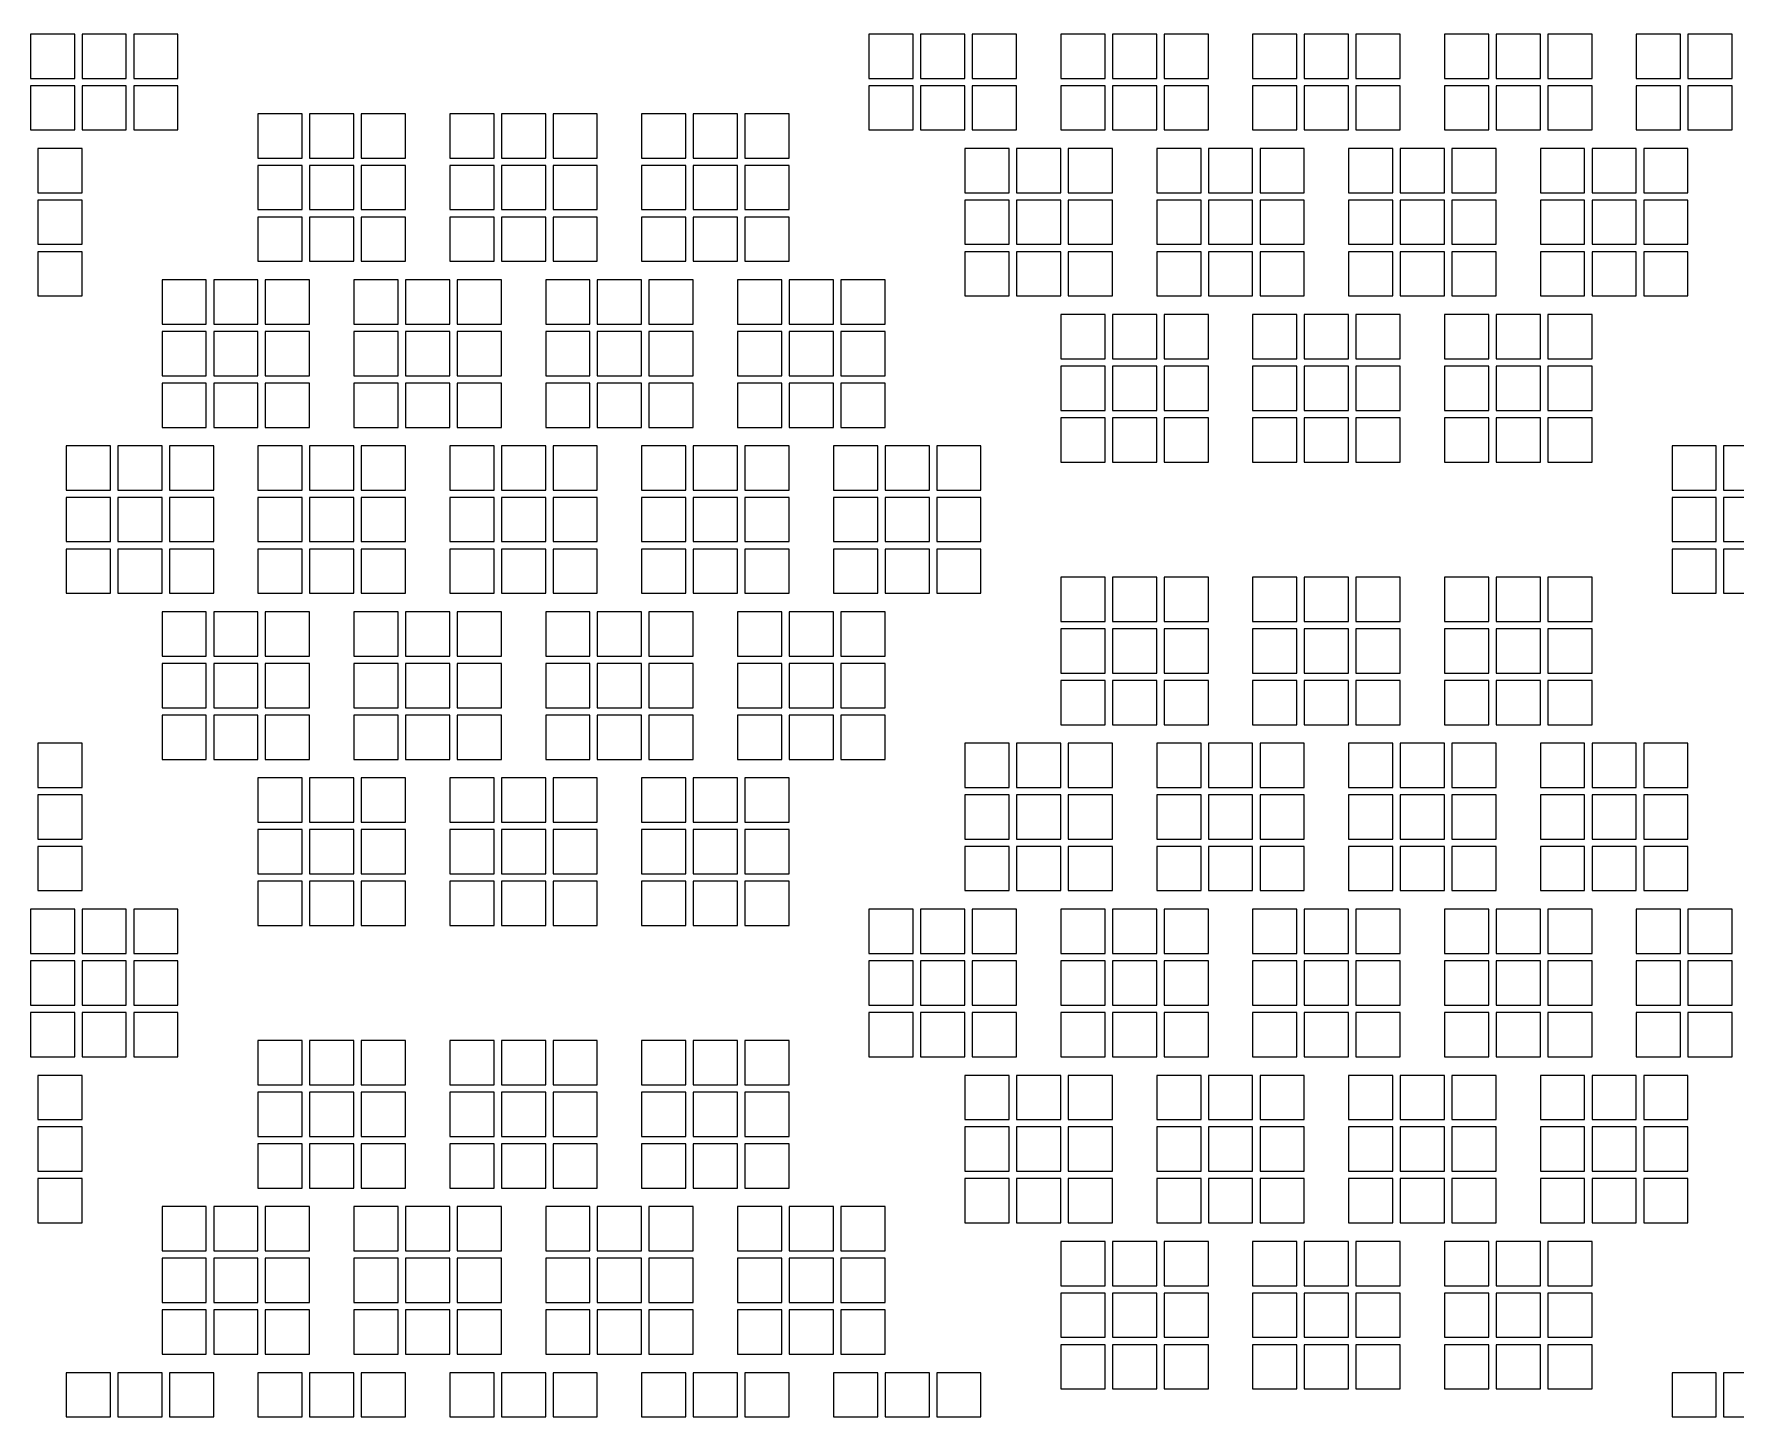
# Model space of a CAD drawing. Extents: x -49 to 54, y -38 to 38.
# Drawn here: x 15.73 to 27.26, y -20.22 to -10.85 of the extents above; entities that cross this region are included whole.
import ezdxf

# ---------------------------------------------------------------- set-up
doc = ezdxf.new("R2010")
doc.units = 0
doc.layers.add('BACK_LAYER', color=5, linetype='CONTINUOUS')

msp = doc.modelspace()

# ---------------------------------------------------------------- linework, layer by layer
at = {"layer": 'BACK_LAYER'}
for points in [[(15.705, -11.147), (16.005, -11.147), (16.005, -10.847), (15.705, -10.847)], [(16.055, -11.147), (16.355, -11.147), (16.355, -10.847), (16.055, -10.847)], [(16.405, -11.147), (16.705, -11.147), (16.705, -10.847), (16.405, -10.847)], [(21.388, -11.147), (21.688, -11.147), (21.688, -10.847), (21.388, -10.847)], [(21.738, -11.147), (22.038, -11.147), (22.038, -10.847), (21.738, -10.847)], [(22.088, -11.147), (22.388, -11.147), (22.388, -10.847), (22.088, -10.847)], [(22.688, -11.147), (22.988, -11.147), (22.988, -10.847), (22.688, -10.847)], [(23.038, -11.147), (23.338, -11.147), (23.338, -10.847), (23.038, -10.847)], [(23.388, -11.147), (23.688, -11.147), (23.688, -10.847), (23.388, -10.847)], [(23.988, -11.147), (24.288, -11.147), (24.288, -10.847), (23.988, -10.847)], [(24.338, -11.147), (24.638, -11.147), (24.638, -10.847), (24.338, -10.847)], [(24.688, -11.147), (24.988, -11.147), (24.988, -10.847), (24.688, -10.847)], [(25.288, -11.147), (25.588, -11.147), (25.588, -10.847), (25.288, -10.847)], [(25.638, -11.147), (25.938, -11.147), (25.938, -10.847), (25.638, -10.847)], [(25.988, -11.147), (26.288, -11.147), (26.288, -10.847), (25.988, -10.847)], [(26.588, -11.147), (26.888, -11.147), (26.888, -10.847), (26.588, -10.847)], [(26.938, -11.147), (27.238, -11.147), (27.238, -10.847), (26.938, -10.847)], [(15.705, -11.497), (16.005, -11.497), (16.005, -11.197), (15.705, -11.197)], [(16.055, -11.497), (16.355, -11.497), (16.355, -11.197), (16.055, -11.197)], [(16.405, -11.497), (16.705, -11.497), (16.705, -11.197), (16.405, -11.197)], [(21.388, -11.497), (21.688, -11.497), (21.688, -11.197), (21.388, -11.197)], [(21.738, -11.497), (22.038, -11.497), (22.038, -11.197), (21.738, -11.197)], [(22.088, -11.497), (22.388, -11.497), (22.388, -11.197), (22.088, -11.197)], [(22.688, -11.497), (22.988, -11.497), (22.988, -11.197), (22.688, -11.197)], [(23.038, -11.497), (23.338, -11.497), (23.338, -11.197), (23.038, -11.197)], [(23.388, -11.497), (23.688, -11.497), (23.688, -11.197), (23.388, -11.197)], [(23.988, -11.497), (24.288, -11.497), (24.288, -11.197), (23.988, -11.197)], [(24.338, -11.497), (24.638, -11.497), (24.638, -11.197), (24.338, -11.197)], [(24.688, -11.497), (24.988, -11.497), (24.988, -11.197), (24.688, -11.197)], [(25.288, -11.497), (25.588, -11.497), (25.588, -11.197), (25.288, -11.197)], [(25.638, -11.497), (25.938, -11.497), (25.938, -11.197), (25.638, -11.197)], [(25.988, -11.497), (26.288, -11.497), (26.288, -11.197), (25.988, -11.197)], [(26.588, -11.497), (26.888, -11.497), (26.888, -11.197), (26.588, -11.197)], [(26.938, -11.497), (27.238, -11.497), (27.238, -11.197), (26.938, -11.197)], [(17.247, -11.687), (17.547, -11.687), (17.547, -11.387), (17.247, -11.387)], [(17.597, -11.687), (17.897, -11.687), (17.897, -11.387), (17.597, -11.387)], [(17.947, -11.687), (18.247, -11.687), (18.247, -11.387), (17.947, -11.387)], [(18.547, -11.687), (18.847, -11.687), (18.847, -11.387), (18.547, -11.387)], [(18.897, -11.687), (19.197, -11.687), (19.197, -11.387), (18.897, -11.387)], [(19.247, -11.687), (19.547, -11.687), (19.547, -11.387), (19.247, -11.387)], [(19.847, -11.687), (20.147, -11.687), (20.147, -11.387), (19.847, -11.387)], [(20.197, -11.687), (20.497, -11.687), (20.497, -11.387), (20.197, -11.387)], [(20.547, -11.687), (20.847, -11.687), (20.847, -11.387), (20.547, -11.387)], [(15.755, -11.922), (16.055, -11.922), (16.055, -11.622), (15.755, -11.622)], [(22.038, -11.922), (22.338, -11.922), (22.338, -11.622), (22.038, -11.622)], [(22.388, -11.922), (22.688, -11.922), (22.688, -11.622), (22.388, -11.622)], [(22.738, -11.922), (23.038, -11.922), (23.038, -11.622), (22.738, -11.622)], [(23.338, -11.922), (23.638, -11.922), (23.638, -11.622), (23.338, -11.622)], [(23.688, -11.922), (23.988, -11.922), (23.988, -11.622), (23.688, -11.622)], [(24.038, -11.922), (24.338, -11.922), (24.338, -11.622), (24.038, -11.622)], [(24.638, -11.922), (24.938, -11.922), (24.938, -11.622), (24.638, -11.622)], [(24.988, -11.922), (25.288, -11.922), (25.288, -11.622), (24.988, -11.622)], [(25.338, -11.922), (25.638, -11.922), (25.638, -11.622), (25.338, -11.622)], [(25.938, -11.922), (26.238, -11.922), (26.238, -11.622), (25.938, -11.622)], [(26.288, -11.922), (26.588, -11.922), (26.588, -11.622), (26.288, -11.622)], [(26.638, -11.922), (26.938, -11.922), (26.938, -11.622), (26.638, -11.622)], [(17.247, -12.037), (17.547, -12.037), (17.547, -11.737), (17.247, -11.737)], [(17.597, -12.037), (17.897, -12.037), (17.897, -11.737), (17.597, -11.737)], [(17.947, -12.037), (18.247, -12.037), (18.247, -11.737), (17.947, -11.737)], [(18.547, -12.037), (18.847, -12.037), (18.847, -11.737), (18.547, -11.737)], [(18.897, -12.037), (19.197, -12.037), (19.197, -11.737), (18.897, -11.737)], [(19.247, -12.037), (19.547, -12.037), (19.547, -11.737), (19.247, -11.737)], [(19.847, -12.037), (20.147, -12.037), (20.147, -11.737), (19.847, -11.737)], [(20.197, -12.037), (20.497, -12.037), (20.497, -11.737), (20.197, -11.737)], [(20.547, -12.037), (20.847, -12.037), (20.847, -11.737), (20.547, -11.737)], [(15.755, -12.272), (16.055, -12.272), (16.055, -11.972), (15.755, -11.972)], [(22.038, -12.272), (22.338, -12.272), (22.338, -11.972), (22.038, -11.972)], [(22.388, -12.272), (22.688, -12.272), (22.688, -11.972), (22.388, -11.972)], [(22.738, -12.272), (23.038, -12.272), (23.038, -11.972), (22.738, -11.972)], [(23.338, -12.272), (23.638, -12.272), (23.638, -11.972), (23.338, -11.972)], [(23.688, -12.272), (23.988, -12.272), (23.988, -11.972), (23.688, -11.972)], [(24.038, -12.272), (24.338, -12.272), (24.338, -11.972), (24.038, -11.972)], [(24.638, -12.272), (24.938, -12.272), (24.938, -11.972), (24.638, -11.972)], [(24.988, -12.272), (25.288, -12.272), (25.288, -11.972), (24.988, -11.972)], [(25.338, -12.272), (25.638, -12.272), (25.638, -11.972), (25.338, -11.972)], [(25.938, -12.272), (26.238, -12.272), (26.238, -11.972), (25.938, -11.972)], [(26.288, -12.272), (26.588, -12.272), (26.588, -11.972), (26.288, -11.972)], [(26.638, -12.272), (26.938, -12.272), (26.938, -11.972), (26.638, -11.972)], [(17.247, -12.387), (17.547, -12.387), (17.547, -12.087), (17.247, -12.087)], [(17.597, -12.387), (17.897, -12.387), (17.897, -12.087), (17.597, -12.087)], [(17.947, -12.387), (18.247, -12.387), (18.247, -12.087), (17.947, -12.087)], [(18.547, -12.387), (18.847, -12.387), (18.847, -12.087), (18.547, -12.087)], [(18.897, -12.387), (19.197, -12.387), (19.197, -12.087), (18.897, -12.087)], [(19.247, -12.387), (19.547, -12.387), (19.547, -12.087), (19.247, -12.087)], [(19.847, -12.387), (20.147, -12.387), (20.147, -12.087), (19.847, -12.087)], [(20.197, -12.387), (20.497, -12.387), (20.497, -12.087), (20.197, -12.087)], [(20.547, -12.387), (20.847, -12.387), (20.847, -12.087), (20.547, -12.087)], [(15.755, -12.622), (16.055, -12.622), (16.055, -12.322), (15.755, -12.322)], [(22.038, -12.622), (22.338, -12.622), (22.338, -12.322), (22.038, -12.322)], [(22.388, -12.622), (22.688, -12.622), (22.688, -12.322), (22.388, -12.322)], [(22.738, -12.622), (23.038, -12.622), (23.038, -12.322), (22.738, -12.322)], [(23.338, -12.622), (23.638, -12.622), (23.638, -12.322), (23.338, -12.322)], [(23.688, -12.622), (23.988, -12.622), (23.988, -12.322), (23.688, -12.322)], [(24.038, -12.622), (24.338, -12.622), (24.338, -12.322), (24.038, -12.322)], [(24.638, -12.622), (24.938, -12.622), (24.938, -12.322), (24.638, -12.322)], [(24.988, -12.622), (25.288, -12.622), (25.288, -12.322), (24.988, -12.322)], [(25.338, -12.622), (25.638, -12.622), (25.638, -12.322), (25.338, -12.322)], [(25.938, -12.622), (26.238, -12.622), (26.238, -12.322), (25.938, -12.322)], [(26.288, -12.622), (26.588, -12.622), (26.588, -12.322), (26.288, -12.322)], [(26.638, -12.622), (26.938, -12.622), (26.938, -12.322), (26.638, -12.322)], [(16.597, -12.813), (16.897, -12.813), (16.897, -12.513), (16.597, -12.513)], [(16.947, -12.813), (17.247, -12.813), (17.247, -12.513), (16.947, -12.513)], [(17.297, -12.813), (17.597, -12.813), (17.597, -12.513), (17.297, -12.513)], [(17.897, -12.813), (18.197, -12.813), (18.197, -12.513), (17.897, -12.513)], [(18.247, -12.813), (18.547, -12.813), (18.547, -12.513), (18.247, -12.513)], [(18.597, -12.813), (18.897, -12.813), (18.897, -12.513), (18.597, -12.513)], [(19.197, -12.813), (19.497, -12.813), (19.497, -12.513), (19.197, -12.513)], [(19.547, -12.813), (19.847, -12.813), (19.847, -12.513), (19.547, -12.513)], [(19.897, -12.813), (20.197, -12.813), (20.197, -12.513), (19.897, -12.513)], [(20.497, -12.813), (20.797, -12.813), (20.797, -12.513), (20.497, -12.513)], [(20.847, -12.813), (21.147, -12.813), (21.147, -12.513), (20.847, -12.513)], [(21.197, -12.813), (21.497, -12.813), (21.497, -12.513), (21.197, -12.513)], [(22.688, -13.048), (22.988, -13.048), (22.988, -12.748), (22.688, -12.748)], [(23.038, -13.048), (23.338, -13.048), (23.338, -12.748), (23.038, -12.748)], [(23.388, -13.048), (23.688, -13.048), (23.688, -12.748), (23.388, -12.748)], [(23.988, -13.048), (24.288, -13.048), (24.288, -12.748), (23.988, -12.748)], [(24.338, -13.048), (24.638, -13.048), (24.638, -12.748), (24.338, -12.748)], [(24.688, -13.048), (24.988, -13.048), (24.988, -12.748), (24.688, -12.748)], [(25.288, -13.048), (25.588, -13.048), (25.588, -12.748), (25.288, -12.748)], [(25.638, -13.048), (25.938, -13.048), (25.938, -12.748), (25.638, -12.748)], [(25.988, -13.048), (26.288, -13.048), (26.288, -12.748), (25.988, -12.748)], [(16.597, -13.163), (16.897, -13.163), (16.897, -12.863), (16.597, -12.863)], [(16.947, -13.163), (17.247, -13.163), (17.247, -12.863), (16.947, -12.863)], [(17.297, -13.163), (17.597, -13.163), (17.597, -12.863), (17.297, -12.863)], [(17.897, -13.163), (18.197, -13.163), (18.197, -12.863), (17.897, -12.863)], [(18.247, -13.163), (18.547, -13.163), (18.547, -12.863), (18.247, -12.863)], [(18.597, -13.163), (18.897, -13.163), (18.897, -12.863), (18.597, -12.863)], [(19.197, -13.163), (19.497, -13.163), (19.497, -12.863), (19.197, -12.863)], [(19.547, -13.163), (19.847, -13.163), (19.847, -12.863), (19.547, -12.863)], [(19.897, -13.163), (20.197, -13.163), (20.197, -12.863), (19.897, -12.863)], [(20.497, -13.163), (20.797, -13.163), (20.797, -12.863), (20.497, -12.863)], [(20.847, -13.163), (21.147, -13.163), (21.147, -12.863), (20.847, -12.863)], [(21.197, -13.163), (21.497, -13.163), (21.497, -12.863), (21.197, -12.863)], [(22.688, -13.398), (22.988, -13.398), (22.988, -13.098), (22.688, -13.098)], [(23.038, -13.398), (23.338, -13.398), (23.338, -13.098), (23.038, -13.098)], [(23.388, -13.398), (23.688, -13.398), (23.688, -13.098), (23.388, -13.098)], [(23.988, -13.398), (24.288, -13.398), (24.288, -13.098), (23.988, -13.098)], [(24.338, -13.398), (24.638, -13.398), (24.638, -13.098), (24.338, -13.098)], [(24.688, -13.398), (24.988, -13.398), (24.988, -13.098), (24.688, -13.098)], [(25.288, -13.398), (25.588, -13.398), (25.588, -13.098), (25.288, -13.098)], [(25.638, -13.398), (25.938, -13.398), (25.938, -13.098), (25.638, -13.098)], [(25.988, -13.398), (26.288, -13.398), (26.288, -13.098), (25.988, -13.098)], [(16.597, -13.513), (16.897, -13.513), (16.897, -13.213), (16.597, -13.213)], [(16.947, -13.513), (17.247, -13.513), (17.247, -13.213), (16.947, -13.213)], [(17.297, -13.513), (17.597, -13.513), (17.597, -13.213), (17.297, -13.213)], [(17.897, -13.513), (18.197, -13.513), (18.197, -13.213), (17.897, -13.213)], [(18.247, -13.513), (18.547, -13.513), (18.547, -13.213), (18.247, -13.213)], [(18.597, -13.513), (18.897, -13.513), (18.897, -13.213), (18.597, -13.213)], [(19.197, -13.513), (19.497, -13.513), (19.497, -13.213), (19.197, -13.213)], [(19.547, -13.513), (19.847, -13.513), (19.847, -13.213), (19.547, -13.213)], [(19.897, -13.513), (20.197, -13.513), (20.197, -13.213), (19.897, -13.213)], [(20.497, -13.513), (20.797, -13.513), (20.797, -13.213), (20.497, -13.213)], [(20.847, -13.513), (21.147, -13.513), (21.147, -13.213), (20.847, -13.213)], [(21.197, -13.513), (21.497, -13.513), (21.497, -13.213), (21.197, -13.213)], [(22.688, -13.748), (22.988, -13.748), (22.988, -13.448), (22.688, -13.448)], [(23.038, -13.748), (23.338, -13.748), (23.338, -13.448), (23.038, -13.448)], [(23.388, -13.748), (23.688, -13.748), (23.688, -13.448), (23.388, -13.448)], [(23.988, -13.748), (24.288, -13.748), (24.288, -13.448), (23.988, -13.448)], [(24.338, -13.748), (24.638, -13.748), (24.638, -13.448), (24.338, -13.448)], [(24.688, -13.748), (24.988, -13.748), (24.988, -13.448), (24.688, -13.448)], [(25.288, -13.748), (25.588, -13.748), (25.588, -13.448), (25.288, -13.448)], [(25.638, -13.748), (25.938, -13.748), (25.938, -13.448), (25.638, -13.448)], [(25.988, -13.748), (26.288, -13.748), (26.288, -13.448), (25.988, -13.448)], [(15.947, -13.938), (16.247, -13.938), (16.247, -13.638), (15.947, -13.638)], [(16.297, -13.938), (16.597, -13.938), (16.597, -13.638), (16.297, -13.638)], [(16.647, -13.938), (16.947, -13.938), (16.947, -13.638), (16.647, -13.638)], [(17.247, -13.938), (17.547, -13.938), (17.547, -13.638), (17.247, -13.638)], [(17.597, -13.938), (17.897, -13.938), (17.897, -13.638), (17.597, -13.638)], [(17.947, -13.938), (18.247, -13.938), (18.247, -13.638), (17.947, -13.638)], [(18.547, -13.938), (18.847, -13.938), (18.847, -13.638), (18.547, -13.638)], [(18.897, -13.938), (19.197, -13.938), (19.197, -13.638), (18.897, -13.638)], [(19.247, -13.938), (19.547, -13.938), (19.547, -13.638), (19.247, -13.638)], [(19.847, -13.938), (20.147, -13.938), (20.147, -13.638), (19.847, -13.638)], [(20.197, -13.938), (20.497, -13.938), (20.497, -13.638), (20.197, -13.638)], [(20.547, -13.938), (20.847, -13.938), (20.847, -13.638), (20.547, -13.638)], [(21.147, -13.938), (21.447, -13.938), (21.447, -13.638), (21.147, -13.638)], [(21.497, -13.938), (21.797, -13.938), (21.797, -13.638), (21.497, -13.638)], [(21.847, -13.938), (22.147, -13.938), (22.147, -13.638), (21.847, -13.638)], [(26.83, -13.938), (27.13, -13.938), (27.13, -13.638), (26.83, -13.638)], [(27.18, -13.938), (27.48, -13.938), (27.48, -13.638), (27.18, -13.638)], [(15.947, -14.288), (16.247, -14.288), (16.247, -13.988), (15.947, -13.988)], [(16.297, -14.288), (16.597, -14.288), (16.597, -13.988), (16.297, -13.988)], [(16.647, -14.288), (16.947, -14.288), (16.947, -13.988), (16.647, -13.988)], [(17.247, -14.288), (17.547, -14.288), (17.547, -13.988), (17.247, -13.988)], [(17.597, -14.288), (17.897, -14.288), (17.897, -13.988), (17.597, -13.988)], [(17.947, -14.288), (18.247, -14.288), (18.247, -13.988), (17.947, -13.988)], [(18.547, -14.288), (18.847, -14.288), (18.847, -13.988), (18.547, -13.988)], [(18.897, -14.288), (19.197, -14.288), (19.197, -13.988), (18.897, -13.988)], [(19.247, -14.288), (19.547, -14.288), (19.547, -13.988), (19.247, -13.988)], [(19.847, -14.288), (20.147, -14.288), (20.147, -13.988), (19.847, -13.988)], [(20.197, -14.288), (20.497, -14.288), (20.497, -13.988), (20.197, -13.988)], [(20.547, -14.288), (20.847, -14.288), (20.847, -13.988), (20.547, -13.988)], [(21.147, -14.288), (21.447, -14.288), (21.447, -13.988), (21.147, -13.988)], [(21.497, -14.288), (21.797, -14.288), (21.797, -13.988), (21.497, -13.988)], [(21.847, -14.288), (22.147, -14.288), (22.147, -13.988), (21.847, -13.988)], [(26.83, -14.288), (27.13, -14.288), (27.13, -13.988), (26.83, -13.988)], [(27.18, -14.288), (27.48, -14.288), (27.48, -13.988), (27.18, -13.988)], [(15.947, -14.638), (16.247, -14.638), (16.247, -14.338), (15.947, -14.338)], [(16.297, -14.638), (16.597, -14.638), (16.597, -14.338), (16.297, -14.338)], [(16.647, -14.638), (16.947, -14.638), (16.947, -14.338), (16.647, -14.338)], [(17.247, -14.638), (17.547, -14.638), (17.547, -14.338), (17.247, -14.338)], [(17.597, -14.638), (17.897, -14.638), (17.897, -14.338), (17.597, -14.338)], [(17.947, -14.638), (18.247, -14.638), (18.247, -14.338), (17.947, -14.338)], [(18.547, -14.638), (18.847, -14.638), (18.847, -14.338), (18.547, -14.338)], [(18.897, -14.638), (19.197, -14.638), (19.197, -14.338), (18.897, -14.338)], [(19.247, -14.638), (19.547, -14.638), (19.547, -14.338), (19.247, -14.338)], [(19.847, -14.638), (20.147, -14.638), (20.147, -14.338), (19.847, -14.338)], [(20.197, -14.638), (20.497, -14.638), (20.497, -14.338), (20.197, -14.338)], [(20.547, -14.638), (20.847, -14.638), (20.847, -14.338), (20.547, -14.338)], [(21.147, -14.638), (21.447, -14.638), (21.447, -14.338), (21.147, -14.338)], [(21.497, -14.638), (21.797, -14.638), (21.797, -14.338), (21.497, -14.338)], [(21.847, -14.638), (22.147, -14.638), (22.147, -14.338), (21.847, -14.338)], [(26.83, -14.638), (27.13, -14.638), (27.13, -14.338), (26.83, -14.338)], [(27.18, -14.638), (27.48, -14.638), (27.48, -14.338), (27.18, -14.338)], [(22.688, -14.829), (22.988, -14.829), (22.988, -14.529), (22.688, -14.529)], [(23.038, -14.829), (23.338, -14.829), (23.338, -14.529), (23.038, -14.529)], [(23.388, -14.829), (23.688, -14.829), (23.688, -14.529), (23.388, -14.529)], [(23.988, -14.829), (24.288, -14.829), (24.288, -14.529), (23.988, -14.529)], [(24.338, -14.829), (24.638, -14.829), (24.638, -14.529), (24.338, -14.529)], [(24.688, -14.829), (24.988, -14.829), (24.988, -14.529), (24.688, -14.529)], [(25.288, -14.829), (25.588, -14.829), (25.588, -14.529), (25.288, -14.529)], [(25.638, -14.829), (25.938, -14.829), (25.938, -14.529), (25.638, -14.529)], [(25.988, -14.829), (26.288, -14.829), (26.288, -14.529), (25.988, -14.529)], [(16.597, -15.064), (16.897, -15.064), (16.897, -14.764), (16.597, -14.764)], [(16.947, -15.064), (17.247, -15.064), (17.247, -14.764), (16.947, -14.764)], [(17.297, -15.064), (17.597, -15.064), (17.597, -14.764), (17.297, -14.764)], [(17.897, -15.064), (18.197, -15.064), (18.197, -14.764), (17.897, -14.764)], [(18.247, -15.064), (18.547, -15.064), (18.547, -14.764), (18.247, -14.764)], [(18.597, -15.064), (18.897, -15.064), (18.897, -14.764), (18.597, -14.764)], [(19.197, -15.064), (19.497, -15.064), (19.497, -14.764), (19.197, -14.764)], [(19.547, -15.064), (19.847, -15.064), (19.847, -14.764), (19.547, -14.764)], [(19.897, -15.064), (20.197, -15.064), (20.197, -14.764), (19.897, -14.764)], [(20.497, -15.064), (20.797, -15.064), (20.797, -14.764), (20.497, -14.764)], [(20.847, -15.064), (21.147, -15.064), (21.147, -14.764), (20.847, -14.764)], [(21.197, -15.064), (21.497, -15.064), (21.497, -14.764), (21.197, -14.764)], [(22.688, -15.179), (22.988, -15.179), (22.988, -14.879), (22.688, -14.879)], [(23.038, -15.179), (23.338, -15.179), (23.338, -14.879), (23.038, -14.879)], [(23.388, -15.179), (23.688, -15.179), (23.688, -14.879), (23.388, -14.879)], [(23.988, -15.179), (24.288, -15.179), (24.288, -14.879), (23.988, -14.879)], [(24.338, -15.179), (24.638, -15.179), (24.638, -14.879), (24.338, -14.879)], [(24.688, -15.179), (24.988, -15.179), (24.988, -14.879), (24.688, -14.879)], [(25.288, -15.179), (25.588, -15.179), (25.588, -14.879), (25.288, -14.879)], [(25.638, -15.179), (25.938, -15.179), (25.938, -14.879), (25.638, -14.879)], [(25.988, -15.179), (26.288, -15.179), (26.288, -14.879), (25.988, -14.879)], [(16.597, -15.414), (16.897, -15.414), (16.897, -15.114), (16.597, -15.114)], [(16.947, -15.414), (17.247, -15.414), (17.247, -15.114), (16.947, -15.114)], [(17.297, -15.414), (17.597, -15.414), (17.597, -15.114), (17.297, -15.114)], [(17.897, -15.414), (18.197, -15.414), (18.197, -15.114), (17.897, -15.114)], [(18.247, -15.414), (18.547, -15.414), (18.547, -15.114), (18.247, -15.114)], [(18.597, -15.414), (18.897, -15.414), (18.897, -15.114), (18.597, -15.114)], [(19.197, -15.414), (19.497, -15.414), (19.497, -15.114), (19.197, -15.114)], [(19.547, -15.414), (19.847, -15.414), (19.847, -15.114), (19.547, -15.114)], [(19.897, -15.414), (20.197, -15.414), (20.197, -15.114), (19.897, -15.114)], [(20.497, -15.414), (20.797, -15.414), (20.797, -15.114), (20.497, -15.114)], [(20.847, -15.414), (21.147, -15.414), (21.147, -15.114), (20.847, -15.114)], [(21.197, -15.414), (21.497, -15.414), (21.497, -15.114), (21.197, -15.114)], [(22.688, -15.529), (22.988, -15.529), (22.988, -15.229), (22.688, -15.229)], [(23.038, -15.529), (23.338, -15.529), (23.338, -15.229), (23.038, -15.229)], [(23.388, -15.529), (23.688, -15.529), (23.688, -15.229), (23.388, -15.229)], [(23.988, -15.529), (24.288, -15.529), (24.288, -15.229), (23.988, -15.229)], [(24.338, -15.529), (24.638, -15.529), (24.638, -15.229), (24.338, -15.229)], [(24.688, -15.529), (24.988, -15.529), (24.988, -15.229), (24.688, -15.229)], [(25.288, -15.529), (25.588, -15.529), (25.588, -15.229), (25.288, -15.229)], [(25.638, -15.529), (25.938, -15.529), (25.938, -15.229), (25.638, -15.229)], [(25.988, -15.529), (26.288, -15.529), (26.288, -15.229), (25.988, -15.229)], [(16.597, -15.764), (16.897, -15.764), (16.897, -15.464), (16.597, -15.464)], [(16.947, -15.764), (17.247, -15.764), (17.247, -15.464), (16.947, -15.464)], [(17.297, -15.764), (17.597, -15.764), (17.597, -15.464), (17.297, -15.464)], [(17.897, -15.764), (18.197, -15.764), (18.197, -15.464), (17.897, -15.464)], [(18.247, -15.764), (18.547, -15.764), (18.547, -15.464), (18.247, -15.464)], [(18.597, -15.764), (18.897, -15.764), (18.897, -15.464), (18.597, -15.464)], [(19.197, -15.764), (19.497, -15.764), (19.497, -15.464), (19.197, -15.464)], [(19.547, -15.764), (19.847, -15.764), (19.847, -15.464), (19.547, -15.464)], [(19.897, -15.764), (20.197, -15.764), (20.197, -15.464), (19.897, -15.464)], [(20.497, -15.764), (20.797, -15.764), (20.797, -15.464), (20.497, -15.464)], [(20.847, -15.764), (21.147, -15.764), (21.147, -15.464), (20.847, -15.464)], [(21.197, -15.764), (21.497, -15.764), (21.497, -15.464), (21.197, -15.464)], [(15.755, -15.954), (16.055, -15.954), (16.055, -15.654), (15.755, -15.654)], [(22.038, -15.954), (22.338, -15.954), (22.338, -15.654), (22.038, -15.654)], [(22.388, -15.954), (22.688, -15.954), (22.688, -15.654), (22.388, -15.654)], [(22.738, -15.954), (23.038, -15.954), (23.038, -15.654), (22.738, -15.654)], [(23.338, -15.954), (23.638, -15.954), (23.638, -15.654), (23.338, -15.654)], [(23.688, -15.954), (23.988, -15.954), (23.988, -15.654), (23.688, -15.654)], [(24.038, -15.954), (24.338, -15.954), (24.338, -15.654), (24.038, -15.654)], [(24.638, -15.954), (24.938, -15.954), (24.938, -15.654), (24.638, -15.654)], [(24.988, -15.954), (25.288, -15.954), (25.288, -15.654), (24.988, -15.654)], [(25.338, -15.954), (25.638, -15.954), (25.638, -15.654), (25.338, -15.654)], [(25.938, -15.954), (26.238, -15.954), (26.238, -15.654), (25.938, -15.654)], [(26.288, -15.954), (26.588, -15.954), (26.588, -15.654), (26.288, -15.654)], [(26.638, -15.954), (26.938, -15.954), (26.938, -15.654), (26.638, -15.654)], [(17.247, -16.19), (17.547, -16.19), (17.547, -15.89), (17.247, -15.89)], [(17.597, -16.19), (17.897, -16.19), (17.897, -15.89), (17.597, -15.89)], [(17.947, -16.19), (18.247, -16.19), (18.247, -15.89), (17.947, -15.89)], [(18.547, -16.19), (18.847, -16.19), (18.847, -15.89), (18.547, -15.89)], [(18.897, -16.19), (19.197, -16.19), (19.197, -15.89), (18.897, -15.89)], [(19.247, -16.19), (19.547, -16.19), (19.547, -15.89), (19.247, -15.89)], [(19.847, -16.19), (20.147, -16.19), (20.147, -15.89), (19.847, -15.89)], [(20.197, -16.19), (20.497, -16.19), (20.497, -15.89), (20.197, -15.89)], [(20.547, -16.19), (20.847, -16.19), (20.847, -15.89), (20.547, -15.89)], [(15.755, -16.304), (16.055, -16.304), (16.055, -16.004), (15.755, -16.004)], [(22.038, -16.304), (22.338, -16.304), (22.338, -16.004), (22.038, -16.004)], [(22.388, -16.304), (22.688, -16.304), (22.688, -16.004), (22.388, -16.004)], [(22.738, -16.304), (23.038, -16.304), (23.038, -16.004), (22.738, -16.004)], [(23.338, -16.304), (23.638, -16.304), (23.638, -16.004), (23.338, -16.004)], [(23.688, -16.304), (23.988, -16.304), (23.988, -16.004), (23.688, -16.004)], [(24.038, -16.304), (24.338, -16.304), (24.338, -16.004), (24.038, -16.004)], [(24.638, -16.304), (24.938, -16.304), (24.938, -16.004), (24.638, -16.004)], [(24.988, -16.304), (25.288, -16.304), (25.288, -16.004), (24.988, -16.004)], [(25.338, -16.304), (25.638, -16.304), (25.638, -16.004), (25.338, -16.004)], [(25.938, -16.304), (26.238, -16.304), (26.238, -16.004), (25.938, -16.004)], [(26.288, -16.304), (26.588, -16.304), (26.588, -16.004), (26.288, -16.004)], [(26.638, -16.304), (26.938, -16.304), (26.938, -16.004), (26.638, -16.004)], [(17.247, -16.54), (17.547, -16.54), (17.547, -16.24), (17.247, -16.24)], [(17.597, -16.54), (17.897, -16.54), (17.897, -16.24), (17.597, -16.24)], [(17.947, -16.54), (18.247, -16.54), (18.247, -16.24), (17.947, -16.24)], [(18.547, -16.54), (18.847, -16.54), (18.847, -16.24), (18.547, -16.24)], [(18.897, -16.54), (19.197, -16.54), (19.197, -16.24), (18.897, -16.24)], [(19.247, -16.54), (19.547, -16.54), (19.547, -16.24), (19.247, -16.24)], [(19.847, -16.54), (20.147, -16.54), (20.147, -16.24), (19.847, -16.24)], [(20.197, -16.54), (20.497, -16.54), (20.497, -16.24), (20.197, -16.24)], [(20.547, -16.54), (20.847, -16.54), (20.847, -16.24), (20.547, -16.24)], [(15.755, -16.654), (16.055, -16.654), (16.055, -16.354), (15.755, -16.354)], [(22.038, -16.654), (22.338, -16.654), (22.338, -16.354), (22.038, -16.354)], [(22.388, -16.654), (22.688, -16.654), (22.688, -16.354), (22.388, -16.354)], [(22.738, -16.654), (23.038, -16.654), (23.038, -16.354), (22.738, -16.354)], [(23.338, -16.654), (23.638, -16.654), (23.638, -16.354), (23.338, -16.354)], [(23.688, -16.654), (23.988, -16.654), (23.988, -16.354), (23.688, -16.354)], [(24.038, -16.654), (24.338, -16.654), (24.338, -16.354), (24.038, -16.354)], [(24.638, -16.654), (24.938, -16.654), (24.938, -16.354), (24.638, -16.354)], [(24.988, -16.654), (25.288, -16.654), (25.288, -16.354), (24.988, -16.354)], [(25.338, -16.654), (25.638, -16.654), (25.638, -16.354), (25.338, -16.354)], [(25.938, -16.654), (26.238, -16.654), (26.238, -16.354), (25.938, -16.354)], [(26.288, -16.654), (26.588, -16.654), (26.588, -16.354), (26.288, -16.354)], [(26.638, -16.654), (26.938, -16.654), (26.938, -16.354), (26.638, -16.354)], [(17.247, -16.89), (17.547, -16.89), (17.547, -16.59), (17.247, -16.59)], [(17.597, -16.89), (17.897, -16.89), (17.897, -16.59), (17.597, -16.59)], [(17.947, -16.89), (18.247, -16.89), (18.247, -16.59), (17.947, -16.59)], [(18.547, -16.89), (18.847, -16.89), (18.847, -16.59), (18.547, -16.59)], [(18.897, -16.89), (19.197, -16.89), (19.197, -16.59), (18.897, -16.59)], [(19.247, -16.89), (19.547, -16.89), (19.547, -16.59), (19.247, -16.59)], [(19.847, -16.89), (20.147, -16.89), (20.147, -16.59), (19.847, -16.59)], [(20.197, -16.89), (20.497, -16.89), (20.497, -16.59), (20.197, -16.59)], [(20.547, -16.89), (20.847, -16.89), (20.847, -16.59), (20.547, -16.59)], [(15.705, -17.08), (16.005, -17.08), (16.005, -16.78), (15.705, -16.78)], [(16.055, -17.08), (16.355, -17.08), (16.355, -16.78), (16.055, -16.78)], [(16.405, -17.08), (16.705, -17.08), (16.705, -16.78), (16.405, -16.78)], [(21.388, -17.08), (21.688, -17.08), (21.688, -16.78), (21.388, -16.78)], [(21.738, -17.08), (22.038, -17.08), (22.038, -16.78), (21.738, -16.78)], [(22.088, -17.08), (22.388, -17.08), (22.388, -16.78), (22.088, -16.78)], [(22.688, -17.08), (22.988, -17.08), (22.988, -16.78), (22.688, -16.78)], [(23.038, -17.08), (23.338, -17.08), (23.338, -16.78), (23.038, -16.78)], [(23.388, -17.08), (23.688, -17.08), (23.688, -16.78), (23.388, -16.78)], [(23.988, -17.08), (24.288, -17.08), (24.288, -16.78), (23.988, -16.78)], [(24.338, -17.08), (24.638, -17.08), (24.638, -16.78), (24.338, -16.78)], [(24.688, -17.08), (24.988, -17.08), (24.988, -16.78), (24.688, -16.78)], [(25.288, -17.08), (25.588, -17.08), (25.588, -16.78), (25.288, -16.78)], [(25.638, -17.08), (25.938, -17.08), (25.938, -16.78), (25.638, -16.78)], [(25.988, -17.08), (26.288, -17.08), (26.288, -16.78), (25.988, -16.78)], [(26.588, -17.08), (26.888, -17.08), (26.888, -16.78), (26.588, -16.78)], [(26.938, -17.08), (27.238, -17.08), (27.238, -16.78), (26.938, -16.78)], [(15.705, -17.43), (16.005, -17.43), (16.005, -17.13), (15.705, -17.13)], [(16.055, -17.43), (16.355, -17.43), (16.355, -17.13), (16.055, -17.13)], [(16.405, -17.43), (16.705, -17.43), (16.705, -17.13), (16.405, -17.13)], [(21.388, -17.43), (21.688, -17.43), (21.688, -17.13), (21.388, -17.13)], [(21.738, -17.43), (22.038, -17.43), (22.038, -17.13), (21.738, -17.13)], [(22.088, -17.43), (22.388, -17.43), (22.388, -17.13), (22.088, -17.13)], [(22.688, -17.43), (22.988, -17.43), (22.988, -17.13), (22.688, -17.13)], [(23.038, -17.43), (23.338, -17.43), (23.338, -17.13), (23.038, -17.13)], [(23.388, -17.43), (23.688, -17.43), (23.688, -17.13), (23.388, -17.13)], [(23.988, -17.43), (24.288, -17.43), (24.288, -17.13), (23.988, -17.13)], [(24.338, -17.43), (24.638, -17.43), (24.638, -17.13), (24.338, -17.13)], [(24.688, -17.43), (24.988, -17.43), (24.988, -17.13), (24.688, -17.13)], [(25.288, -17.43), (25.588, -17.43), (25.588, -17.13), (25.288, -17.13)], [(25.638, -17.43), (25.938, -17.43), (25.938, -17.13), (25.638, -17.13)], [(25.988, -17.43), (26.288, -17.43), (26.288, -17.13), (25.988, -17.13)], [(26.588, -17.43), (26.888, -17.43), (26.888, -17.13), (26.588, -17.13)], [(26.938, -17.43), (27.238, -17.43), (27.238, -17.13), (26.938, -17.13)], [(15.705, -17.78), (16.005, -17.78), (16.005, -17.48), (15.705, -17.48)], [(16.055, -17.78), (16.355, -17.78), (16.355, -17.48), (16.055, -17.48)], [(16.405, -17.78), (16.705, -17.78), (16.705, -17.48), (16.405, -17.48)], [(21.388, -17.78), (21.688, -17.78), (21.688, -17.48), (21.388, -17.48)], [(21.738, -17.78), (22.038, -17.78), (22.038, -17.48), (21.738, -17.48)], [(22.088, -17.78), (22.388, -17.78), (22.388, -17.48), (22.088, -17.48)], [(22.688, -17.78), (22.988, -17.78), (22.988, -17.48), (22.688, -17.48)], [(23.038, -17.78), (23.338, -17.78), (23.338, -17.48), (23.038, -17.48)], [(23.388, -17.78), (23.688, -17.78), (23.688, -17.48), (23.388, -17.48)], [(23.988, -17.78), (24.288, -17.78), (24.288, -17.48), (23.988, -17.48)], [(24.338, -17.78), (24.638, -17.78), (24.638, -17.48), (24.338, -17.48)], [(24.688, -17.78), (24.988, -17.78), (24.988, -17.48), (24.688, -17.48)], [(25.288, -17.78), (25.588, -17.78), (25.588, -17.48), (25.288, -17.48)], [(25.638, -17.78), (25.938, -17.78), (25.938, -17.48), (25.638, -17.48)], [(25.988, -17.78), (26.288, -17.78), (26.288, -17.48), (25.988, -17.48)], [(26.588, -17.78), (26.888, -17.78), (26.888, -17.48), (26.588, -17.48)], [(26.938, -17.78), (27.238, -17.78), (27.238, -17.48), (26.938, -17.48)], [(17.247, -17.97), (17.547, -17.97), (17.547, -17.67), (17.247, -17.67)], [(17.597, -17.97), (17.897, -17.97), (17.897, -17.67), (17.597, -17.67)], [(17.947, -17.97), (18.247, -17.97), (18.247, -17.67), (17.947, -17.67)], [(18.547, -17.97), (18.847, -17.97), (18.847, -17.67), (18.547, -17.67)], [(18.897, -17.97), (19.197, -17.97), (19.197, -17.67), (18.897, -17.67)], [(19.247, -17.97), (19.547, -17.97), (19.547, -17.67), (19.247, -17.67)], [(19.847, -17.97), (20.147, -17.97), (20.147, -17.67), (19.847, -17.67)], [(20.197, -17.97), (20.497, -17.97), (20.497, -17.67), (20.197, -17.67)], [(20.547, -17.97), (20.847, -17.97), (20.847, -17.67), (20.547, -17.67)], [(15.755, -18.206), (16.055, -18.206), (16.055, -17.906), (15.755, -17.906)], [(22.038, -18.206), (22.338, -18.206), (22.338, -17.906), (22.038, -17.906)], [(22.388, -18.206), (22.688, -18.206), (22.688, -17.906), (22.388, -17.906)], [(22.738, -18.206), (23.038, -18.206), (23.038, -17.906), (22.738, -17.906)], [(23.338, -18.206), (23.638, -18.206), (23.638, -17.906), (23.338, -17.906)], [(23.688, -18.206), (23.988, -18.206), (23.988, -17.906), (23.688, -17.906)], [(24.038, -18.206), (24.338, -18.206), (24.338, -17.906), (24.038, -17.906)], [(24.638, -18.206), (24.938, -18.206), (24.938, -17.906), (24.638, -17.906)], [(24.988, -18.206), (25.288, -18.206), (25.288, -17.906), (24.988, -17.906)], [(25.338, -18.206), (25.638, -18.206), (25.638, -17.906), (25.338, -17.906)], [(25.938, -18.206), (26.238, -18.206), (26.238, -17.906), (25.938, -17.906)], [(26.288, -18.206), (26.588, -18.206), (26.588, -17.906), (26.288, -17.906)], [(26.638, -18.206), (26.938, -18.206), (26.938, -17.906), (26.638, -17.906)], [(17.247, -18.32), (17.547, -18.32), (17.547, -18.02), (17.247, -18.02)], [(17.597, -18.32), (17.897, -18.32), (17.897, -18.02), (17.597, -18.02)], [(17.947, -18.32), (18.247, -18.32), (18.247, -18.02), (17.947, -18.02)], [(18.547, -18.32), (18.847, -18.32), (18.847, -18.02), (18.547, -18.02)], [(18.897, -18.32), (19.197, -18.32), (19.197, -18.02), (18.897, -18.02)], [(19.247, -18.32), (19.547, -18.32), (19.547, -18.02), (19.247, -18.02)], [(19.847, -18.32), (20.147, -18.32), (20.147, -18.02), (19.847, -18.02)], [(20.197, -18.32), (20.497, -18.32), (20.497, -18.02), (20.197, -18.02)], [(20.547, -18.32), (20.847, -18.32), (20.847, -18.02), (20.547, -18.02)], [(15.755, -18.556), (16.055, -18.556), (16.055, -18.256), (15.755, -18.256)], [(22.038, -18.556), (22.338, -18.556), (22.338, -18.256), (22.038, -18.256)], [(22.388, -18.556), (22.688, -18.556), (22.688, -18.256), (22.388, -18.256)], [(22.738, -18.556), (23.038, -18.556), (23.038, -18.256), (22.738, -18.256)], [(23.338, -18.556), (23.638, -18.556), (23.638, -18.256), (23.338, -18.256)], [(23.688, -18.556), (23.988, -18.556), (23.988, -18.256), (23.688, -18.256)], [(24.038, -18.556), (24.338, -18.556), (24.338, -18.256), (24.038, -18.256)], [(24.638, -18.556), (24.938, -18.556), (24.938, -18.256), (24.638, -18.256)], [(24.988, -18.556), (25.288, -18.556), (25.288, -18.256), (24.988, -18.256)], [(25.338, -18.556), (25.638, -18.556), (25.638, -18.256), (25.338, -18.256)], [(25.938, -18.556), (26.238, -18.556), (26.238, -18.256), (25.938, -18.256)], [(26.288, -18.556), (26.588, -18.556), (26.588, -18.256), (26.288, -18.256)], [(26.638, -18.556), (26.938, -18.556), (26.938, -18.256), (26.638, -18.256)], [(17.247, -18.67), (17.547, -18.67), (17.547, -18.37), (17.247, -18.37)], [(17.597, -18.67), (17.897, -18.67), (17.897, -18.37), (17.597, -18.37)], [(17.947, -18.67), (18.247, -18.67), (18.247, -18.37), (17.947, -18.37)], [(18.547, -18.67), (18.847, -18.67), (18.847, -18.37), (18.547, -18.37)], [(18.897, -18.67), (19.197, -18.67), (19.197, -18.37), (18.897, -18.37)], [(19.247, -18.67), (19.547, -18.67), (19.547, -18.37), (19.247, -18.37)], [(19.847, -18.67), (20.147, -18.67), (20.147, -18.37), (19.847, -18.37)], [(20.197, -18.67), (20.497, -18.67), (20.497, -18.37), (20.197, -18.37)], [(20.547, -18.67), (20.847, -18.67), (20.847, -18.37), (20.547, -18.37)], [(15.755, -18.906), (16.055, -18.906), (16.055, -18.606), (15.755, -18.606)], [(22.038, -18.906), (22.338, -18.906), (22.338, -18.606), (22.038, -18.606)], [(22.388, -18.906), (22.688, -18.906), (22.688, -18.606), (22.388, -18.606)], [(22.738, -18.906), (23.038, -18.906), (23.038, -18.606), (22.738, -18.606)], [(23.338, -18.906), (23.638, -18.906), (23.638, -18.606), (23.338, -18.606)], [(23.688, -18.906), (23.988, -18.906), (23.988, -18.606), (23.688, -18.606)], [(24.038, -18.906), (24.338, -18.906), (24.338, -18.606), (24.038, -18.606)], [(24.638, -18.906), (24.938, -18.906), (24.938, -18.606), (24.638, -18.606)], [(24.988, -18.906), (25.288, -18.906), (25.288, -18.606), (24.988, -18.606)], [(25.338, -18.906), (25.638, -18.906), (25.638, -18.606), (25.338, -18.606)], [(25.938, -18.906), (26.238, -18.906), (26.238, -18.606), (25.938, -18.606)], [(26.288, -18.906), (26.588, -18.906), (26.588, -18.606), (26.288, -18.606)], [(26.638, -18.906), (26.938, -18.906), (26.938, -18.606), (26.638, -18.606)], [(16.597, -19.096), (16.897, -19.096), (16.897, -18.796), (16.597, -18.796)], [(16.947, -19.096), (17.247, -19.096), (17.247, -18.796), (16.947, -18.796)], [(17.297, -19.096), (17.597, -19.096), (17.597, -18.796), (17.297, -18.796)], [(17.897, -19.096), (18.197, -19.096), (18.197, -18.796), (17.897, -18.796)], [(18.247, -19.096), (18.547, -19.096), (18.547, -18.796), (18.247, -18.796)], [(18.597, -19.096), (18.897, -19.096), (18.897, -18.796), (18.597, -18.796)], [(19.197, -19.096), (19.497, -19.096), (19.497, -18.796), (19.197, -18.796)], [(19.547, -19.096), (19.847, -19.096), (19.847, -18.796), (19.547, -18.796)], [(19.897, -19.096), (20.197, -19.096), (20.197, -18.796), (19.897, -18.796)], [(20.497, -19.096), (20.797, -19.096), (20.797, -18.796), (20.497, -18.796)], [(20.847, -19.096), (21.147, -19.096), (21.147, -18.796), (20.847, -18.796)], [(21.197, -19.096), (21.497, -19.096), (21.497, -18.796), (21.197, -18.796)], [(22.688, -19.332), (22.988, -19.332), (22.988, -19.032), (22.688, -19.032)], [(23.038, -19.332), (23.338, -19.332), (23.338, -19.032), (23.038, -19.032)], [(23.388, -19.332), (23.688, -19.332), (23.688, -19.032), (23.388, -19.032)], [(23.988, -19.332), (24.288, -19.332), (24.288, -19.032), (23.988, -19.032)], [(24.338, -19.332), (24.638, -19.332), (24.638, -19.032), (24.338, -19.032)], [(24.688, -19.332), (24.988, -19.332), (24.988, -19.032), (24.688, -19.032)], [(25.288, -19.332), (25.588, -19.332), (25.588, -19.032), (25.288, -19.032)], [(25.638, -19.332), (25.938, -19.332), (25.938, -19.032), (25.638, -19.032)], [(25.988, -19.332), (26.288, -19.332), (26.288, -19.032), (25.988, -19.032)], [(16.597, -19.446), (16.897, -19.446), (16.897, -19.146), (16.597, -19.146)], [(16.947, -19.446), (17.247, -19.446), (17.247, -19.146), (16.947, -19.146)], [(17.297, -19.446), (17.597, -19.446), (17.597, -19.146), (17.297, -19.146)], [(17.897, -19.446), (18.197, -19.446), (18.197, -19.146), (17.897, -19.146)], [(18.247, -19.446), (18.547, -19.446), (18.547, -19.146), (18.247, -19.146)], [(18.597, -19.446), (18.897, -19.446), (18.897, -19.146), (18.597, -19.146)], [(19.197, -19.446), (19.497, -19.446), (19.497, -19.146), (19.197, -19.146)], [(19.547, -19.446), (19.847, -19.446), (19.847, -19.146), (19.547, -19.146)], [(19.897, -19.446), (20.197, -19.446), (20.197, -19.146), (19.897, -19.146)], [(20.497, -19.446), (20.797, -19.446), (20.797, -19.146), (20.497, -19.146)], [(20.847, -19.446), (21.147, -19.446), (21.147, -19.146), (20.847, -19.146)], [(21.197, -19.446), (21.497, -19.446), (21.497, -19.146), (21.197, -19.146)], [(22.688, -19.682), (22.988, -19.682), (22.988, -19.382), (22.688, -19.382)], [(23.038, -19.682), (23.338, -19.682), (23.338, -19.382), (23.038, -19.382)], [(23.388, -19.682), (23.688, -19.682), (23.688, -19.382), (23.388, -19.382)], [(23.988, -19.682), (24.288, -19.682), (24.288, -19.382), (23.988, -19.382)], [(24.338, -19.682), (24.638, -19.682), (24.638, -19.382), (24.338, -19.382)], [(24.688, -19.682), (24.988, -19.682), (24.988, -19.382), (24.688, -19.382)], [(25.288, -19.682), (25.588, -19.682), (25.588, -19.382), (25.288, -19.382)], [(25.638, -19.682), (25.938, -19.682), (25.938, -19.382), (25.638, -19.382)], [(25.988, -19.682), (26.288, -19.682), (26.288, -19.382), (25.988, -19.382)], [(16.597, -19.796), (16.897, -19.796), (16.897, -19.496), (16.597, -19.496)], [(16.947, -19.796), (17.247, -19.796), (17.247, -19.496), (16.947, -19.496)], [(17.297, -19.796), (17.597, -19.796), (17.597, -19.496), (17.297, -19.496)], [(17.897, -19.796), (18.197, -19.796), (18.197, -19.496), (17.897, -19.496)], [(18.247, -19.796), (18.547, -19.796), (18.547, -19.496), (18.247, -19.496)], [(18.597, -19.796), (18.897, -19.796), (18.897, -19.496), (18.597, -19.496)], [(19.197, -19.796), (19.497, -19.796), (19.497, -19.496), (19.197, -19.496)], [(19.547, -19.796), (19.847, -19.796), (19.847, -19.496), (19.547, -19.496)], [(19.897, -19.796), (20.197, -19.796), (20.197, -19.496), (19.897, -19.496)], [(20.497, -19.796), (20.797, -19.796), (20.797, -19.496), (20.497, -19.496)], [(20.847, -19.796), (21.147, -19.796), (21.147, -19.496), (20.847, -19.496)], [(21.197, -19.796), (21.497, -19.796), (21.497, -19.496), (21.197, -19.496)], [(22.688, -20.032), (22.988, -20.032), (22.988, -19.732), (22.688, -19.732)], [(23.038, -20.032), (23.338, -20.032), (23.338, -19.732), (23.038, -19.732)], [(23.388, -20.032), (23.688, -20.032), (23.688, -19.732), (23.388, -19.732)], [(23.988, -20.032), (24.288, -20.032), (24.288, -19.732), (23.988, -19.732)], [(24.338, -20.032), (24.638, -20.032), (24.638, -19.732), (24.338, -19.732)], [(24.688, -20.032), (24.988, -20.032), (24.988, -19.732), (24.688, -19.732)], [(25.288, -20.032), (25.588, -20.032), (25.588, -19.732), (25.288, -19.732)], [(25.638, -20.032), (25.938, -20.032), (25.938, -19.732), (25.638, -19.732)], [(25.988, -20.032), (26.288, -20.032), (26.288, -19.732), (25.988, -19.732)], [(15.947, -20.222), (16.247, -20.222), (16.247, -19.922), (15.947, -19.922)], [(16.297, -20.222), (16.597, -20.222), (16.597, -19.922), (16.297, -19.922)], [(16.647, -20.222), (16.947, -20.222), (16.947, -19.922), (16.647, -19.922)], [(17.247, -20.222), (17.547, -20.222), (17.547, -19.922), (17.247, -19.922)], [(17.597, -20.222), (17.897, -20.222), (17.897, -19.922), (17.597, -19.922)], [(17.947, -20.222), (18.247, -20.222), (18.247, -19.922), (17.947, -19.922)], [(18.547, -20.222), (18.847, -20.222), (18.847, -19.922), (18.547, -19.922)], [(18.897, -20.222), (19.197, -20.222), (19.197, -19.922), (18.897, -19.922)], [(19.247, -20.222), (19.547, -20.222), (19.547, -19.922), (19.247, -19.922)], [(19.847, -20.222), (20.147, -20.222), (20.147, -19.922), (19.847, -19.922)], [(20.197, -20.222), (20.497, -20.222), (20.497, -19.922), (20.197, -19.922)], [(20.547, -20.222), (20.847, -20.222), (20.847, -19.922), (20.547, -19.922)], [(21.147, -20.222), (21.447, -20.222), (21.447, -19.922), (21.147, -19.922)], [(21.497, -20.222), (21.797, -20.222), (21.797, -19.922), (21.497, -19.922)], [(21.847, -20.222), (22.147, -20.222), (22.147, -19.922), (21.847, -19.922)], [(26.83, -20.222), (27.13, -20.222), (27.13, -19.922), (26.83, -19.922)], [(27.18, -20.222), (27.48, -20.222), (27.48, -19.922), (27.18, -19.922)]]:
    msp.add_lwpolyline(points, close=True, dxfattribs=at)

doc.saveas('drawing.dxf')
